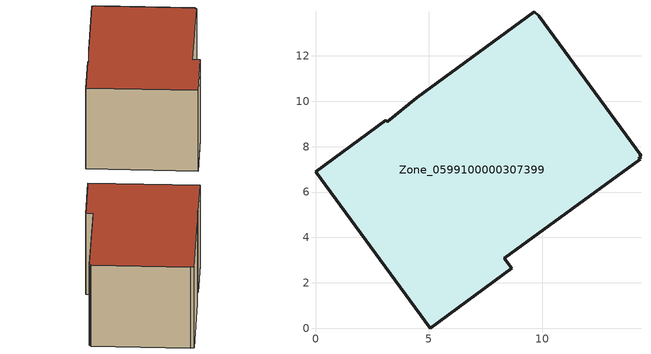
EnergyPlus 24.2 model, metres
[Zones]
Zone_0599100000307399
 floor ground (C_G): 4.47,10.16 9.65,13.95 9.84,13.77 14.35,7.61 14.28,7.55 14.32,7.44 8.33,3.08 8.65,2.64 5.05,0 0,6.9 3.1,9.16 3.15,9.09 z0
 wall outside (C_F): 5.05,0 8.65,2.64 8.33,3.08 14.32,7.44 14.28,7.55 14.35,7.61 9.84,13.77 9.65,13.95 4.47,10.16 3.15,9.09 3.1,9.16 0,6.9 5.05,0 z0:7.21
 roof outside (C_R): 3.1,9.16 0,6.9 5.05,0 8.65,2.64 8.33,3.08 14.32,7.44 14.28,7.55 14.35,7.61 9.84,13.77 9.65,13.95 4.47,10.16 3.15,9.09 z7.21
[BUILDING]
Pand.0599100000307399: North Axis=0; Terrain=City; Loads Convergence Tolerance Value=0.04; Temperature Convergence Tolerance Value=0.4; Solar Distribution=FullExterior; Maximum Number of Warmup Days=25; Minimum Number of Warmup Days=1
[Site:Location]
Rotterdam.The.Hague.AP_ZH_NLD Design_Conditions: Latitude=51.96; Longitude=4.45; Time Zone=1; Elevation=-4.5
[SITE:GROUNDTEMPERATURE:BUILDINGSURFACE]
18, 18, 18, 18, 18, 18, 18, 18, 18, 18, 18, 18
[MATERIAL] Thermal Absorptance=0.9; Solar Absorptance=0.7; Visible Absorptance=0.7
Name | Roughness | Thickness | Conductivity | Density | Specific Heat
G.D.1975-1991 | MediumSmooth | 0.15 | 0.288461 | 540 | 1210
F.D.1975-1991 | Rough | 0.3 | 0.230769 | 1920 | 840
R.D.1975-1991 | MediumRough | 0.2 | 0.153846 | 1500 | 1000
[CONSTRUCTION]
C_G: G.D.1975-1991
C_F: F.D.1975-1991
C_R: R.D.1975-1991
[ZONE]
Zone_0599100000307399: Type=1; Multiplier=1; Ceiling Height=Autocalculate; Volume=Autocalculate; Floor Area=autocalculate; Part of Total Floor Area=Yes
[ZONEINFILTRATION:DESIGNFLOWRATE]
Infil_Zone_0599100000307399: Zone or ZoneList or Space or SpaceList=Zone_0599100000307399; Schedule=AlwaysOn; Design Flow Rate Calculation Method=Flow/Area; Flow Rate per Floor Area=0.0042; Constant Term Coefficient=1; Temperature Term Coefficient=0; Velocity Term Coefficient=0; Velocity Squared Term Coefficient=0
[HVACTEMPLATE:ZONE:IDEALLOADSAIRSYSTEM]
Zone_0599100000307399: Maximum Heating Supply Air Temperature=50; Minimum Cooling Supply Air Temperature=13; Maximum Heating Supply Air Humidity Ratio=0.0156; Minimum Cooling Supply Air Humidity Ratio=0.0077; Heating Limit=NoLimit; Cooling Limit=NoLimit; Dehumidification Control Type=ConstantSensibleHeatRatio; Cooling Sensible Heat Ratio=0.7; Dehumidification Setpoint=60; Humidification Control Type=None; Humidification Setpoint=30; Outdoor Air Method=None; Outdoor Air Flow Rate per Person=0.00944; Outdoor Air Flow Rate per Zone Floor Area=0; Outdoor Air Flow Rate per Zone=0; Demand Controlled Ventilation Type=None; Outdoor Air Economizer Type=NoEconomizer; Heat Recovery Type=None; Sensible Heat Recovery Effectiveness=0.7; Latent Heat Recovery Effectiveness=0.65
[ZONECONTROL:THERMOSTAT]
ThermostatControl_Zone_0599100000307399: Zone or ZoneList=Zone_0599100000307399; Control Type Schedule=DualSetpointControlType; Control 1=Thermostat_Zone_0599100000307399; Temperature Difference Between Cutout And Setpoint=0
[THERMOSTATSETPOINT:DUALSETPOINT]
Thermostat_Zone_0599100000307399: Heating Setpoint Temperature Schedule=HeatingSetpoint_Zone_0599100000307399; Cooling Setpoint Temperature Schedule=CoolingSetpoint_Zone_0599100000307399
[SCHEDULE:COMPACT]
HeatingSetpoint_Zone_0599100000307399: Through: 12/31, For: AllDays, Until: 24:00, 21
CoolingSetpoint_Zone_0599100000307399: Through: 12/31, For: AllDays, Until: 24:00, 24
DualSetpointControlType: Through: 12/31, For: AllDays, Until: 24:00, 4
AlwaysOn: Through: 12/31, For: AllDays, Until: 24:00, 1
